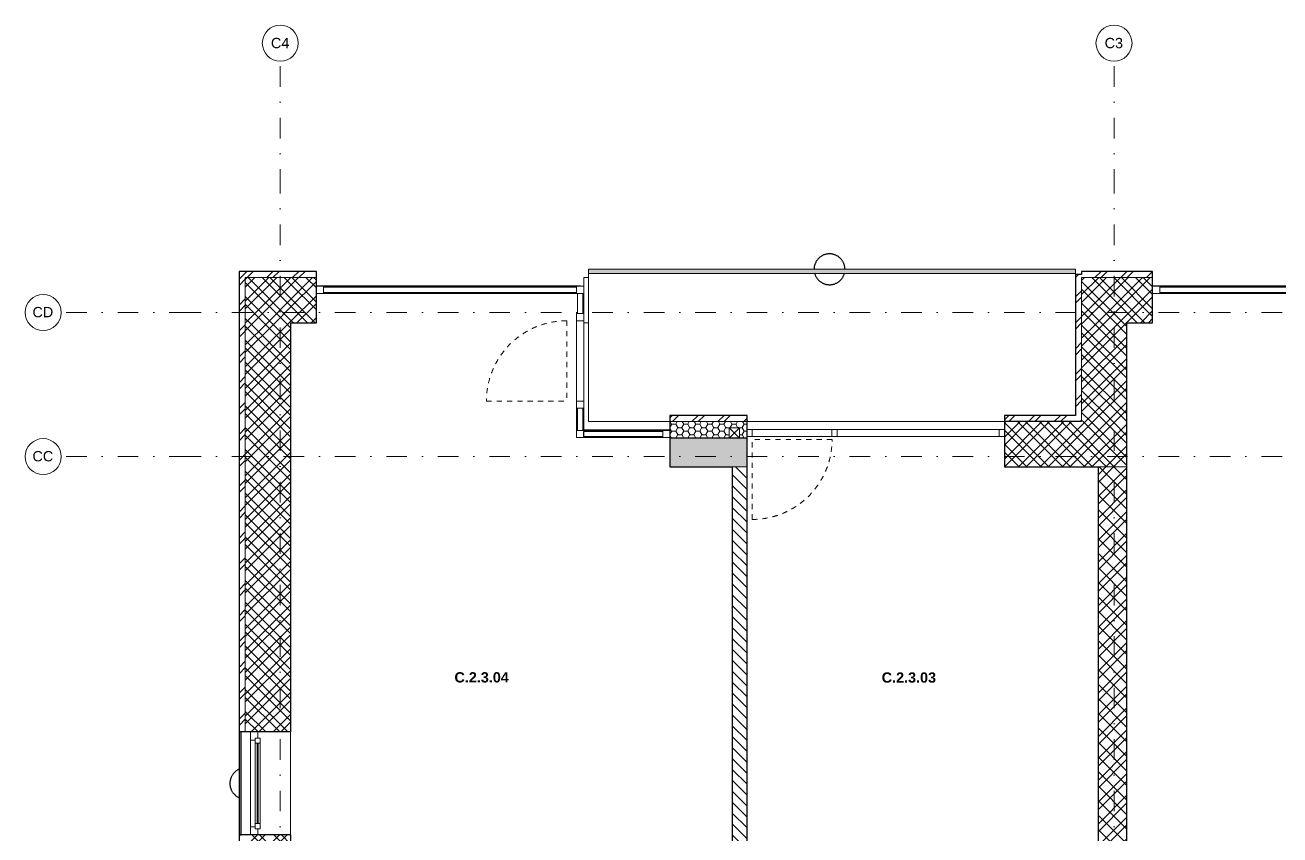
# Model space of a CAD drawing. Header units: millimetres. Extents: x -47415 to 8649, y -7799 to 10440.
# Drawn here: x -47415 to -35223, y 2573 to 10440 of the extents above; entities that cross this region are included whole.
import ezdxf

# ---------------------------------------------------------------- set-up
doc = ezdxf.new("R2010")
doc.units = ezdxf.units.MM
doc.linetypes.add('UDL_2NP$0$HA_Dash_2mm-S1mm', pattern=[100, 50, -50])
doc.linetypes.add('UDL_2NP$0$HA_DashDot_10mm-S3mm', pattern=[500, 200, -150, 0, -150])
doc.layers.add('_UT', color=4, linetype='Continuous')
for name, color, linetype, lineweight in [('UDL_2NP$0$A-AREA-____-IDEN', 252, 'Continuous', 9), ('UDL_2NP$0$A-DOOR-____-OTLN', 252, 'Continuous', 9), ('UDL_2NP$0$A-FLOR-____-OTLN', 252, 'Continuous', 9), ('UDL_2NP$0$A-FLOR-HRAL-MCUT', 252, 'Continuous', 25), ('UDL_2NP$0$A-FLOR-HRAL-OTLN', 252, 'Continuous', 9), ('UDL_2NP$0$A-GENM-____-OTLN', 252, 'Continuous', 9), ('UDL_2NP$0$A-GLAZ-____-MCUT', 252, 'Continuous', 5), ('UDL_2NP$0$A-GLAZ-____-OTLN', 252, 'Continuous', 5), ('UDL_2NP$0$A-GLAZ-CURT-MCUT', 252, 'Continuous', 5), ('UDL_2NP$0$A-GLAZ-CURT-OTLN', 252, 'Continuous', 5), ('UDL_2NP$0$A-GLAZ-CWMG-MCUT', 252, 'Continuous', 5), ('UDL_2NP$0$A-GLAZ-CWMG-OTLN', 252, 'Continuous', 5), ('UDL_2NP$0$A-WALL-____-MCUT', 252, 'Continuous', 9), ('UDL_2NP$0$A-WALL-____-OTLN', 252, 'Continuous', 9), ('UDL_2NP$0$A-WALL-____-PATT', 252, 'Continuous', 25), ('UDL_2NP$0$I-WALL-____-MCUT', 252, 'Continuous', 25), ('UDL_2NP$0$M-HVAC-DUCT-OTLN', 252, 'Continuous', 9), ('UDL_2NP$0$S-GRID-____-IDEN', 252, 'Continuous', 9), ('UDL_2NP$0$S-GRID-____-OTLN', 252, 'Continuous', 5)]:
    doc.layers.add(name, color=color, linetype=linetype, lineweight=lineweight)
doc.styles.add('UDL_2NP$0$Arial_1', font='arial.ttf', dxfattribs={"height": 100})
doc.styles.add('UDL_2NP$0$Arial_B', font='arialbd.ttf', dxfattribs={"height": 100})
pattern_1 = [(45, (0, 0), (-106.066, 106.066), []), (45, (75, 0), (-106.066, 106.066), []), (315, (0, 0), (106.066, 106.066), []), (315, (75, 0), (106.066, 106.066), [])]
pattern_2 = [(45, (0, 0), (-125.7236, 125.7236), []), (45, (0, 190.5), (-125.7236, 125.7236), [])]

# ---------------------------------------------------------------- blocks, each defined once
blk = doc.blocks.new('UDL_2NP$0$HA_WD_SinglePanel - 1000x2100-1386678-UDL_2NP-C')
at = {"layer": 'UDL_2NP$0$A-GLAZ-____-MCUT'}
for p, q in [((-500, -100), (-440, -100)), ((-440, -75), (-440, -125)), ((-390, -75), (-440, -75)), ((-390, -125), (-390, -75)), ((390, -95), (-390, -95)), ((390, -105), (-390, -105)), ((390, -75), (390, -125)), ((440, -75), (390, -75)), ((440, -125), (440, -75)), ((440, -100), (500, -100)), ((-420, -170), (-500, -170)), ((-440, -125), (-390, -125)), ((-420, -125), (-420, -170)), ((390, -125), (440, -125)), ((420, -170), (420, -125)), ((500, -170), (420, -170))]:
    blk.add_line(p, q, dxfattribs=at)
at = {"layer": 'UDL_2NP$0$A-GLAZ-____-OTLN'}
for p, q in [((-440, -125), (-440, -75)), ((440, -75), (-440, -75)), ((390, -75), (-390, -75)), ((440, -75), (440, -125)), ((-440, -125), (440, -125)), ((420, -170), (-420, -170)), ((390, -125), (-390, -125))]:
    blk.add_line(p, q, dxfattribs=at)
blk = doc.blocks.new('UDL_2NP$0$System Panel - Glazed_50mm_Offset50-1462224-UDL_2NP-C')
at = {"layer": 'UDL_2NP$0$A-GLAZ-CURT-MCUT'}
for p, q in [((1229, 125), (-1229, 125)), ((-1229, 125), (-1229, 75)), ((1229, 75), (1229, 125)), ((-1229, 75), (1229, 75))]:
    blk.add_line(p, q, dxfattribs=at)
blk = doc.blocks.new('UDL_2NP$0$Rectangular Mullion - 70x70_Symetric_Offset0-1462222-UDL_2NP-C')
at = {"layer": 'UDL_2NP$0$A-GLAZ-CWMG-OTLN'}
for p, q in [((-42057, 7903), (-44515, 7903)), ((-42057, 7833), (-44515, 7833))]:
    blk.add_line(p, q, dxfattribs=at)
blk = doc.blocks.new('UDL_2NP$0$Rectangular Mullion - 70x70_Symetric_Offset0-1395025-UDL_2NP-C')
at = {"layer": 'UDL_2NP$0$A-GLAZ-CWMG-MCUT'}
for p, q in [((-70, -65), (0, -65)), ((-70, -135), (-70, -65)), ((0, -65), (0, -135)), ((0, -135), (-70, -135))]:
    blk.add_line(p, q, dxfattribs=at)
blk = doc.blocks.new('UDL_2NP$0$Rectangular Mullion - 70x70_Symetric_Offset0-1395026-UDL_2NP-C')
at = {"layer": 'UDL_2NP$0$A-GLAZ-CWMG-MCUT'}
for p, q in [((0, -65), (-70, -65)), ((-70, -65), (-70, -135)), ((0, -135), (0, -65)), ((-70, -135), (0, -135))]:
    blk.add_line(p, q, dxfattribs=at)
blk = doc.blocks.new('UDL_2NP$0$System Panel - Glazed_50mm_Offset50-1502124-UDL_2NP-C')
at = {"layer": 'UDL_2NP$0$A-GLAZ-CURT-MCUT'}
for p, q in [((97.5, 125), (-97.5, 125)), ((-97.5, 125), (-97.5, 75)), ((97.5, 75), (97.5, 125)), ((-97.5, 75), (97.5, 75))]:
    blk.add_line(p, q, dxfattribs=at)
blk = doc.blocks.new('UDL_2NP$0$Rectangular Mullion - 70x70_Symetric_Offset0-1501645-UDL_2NP-C')
at = {"layer": 'UDL_2NP$0$A-GLAZ-CWMG-MCUT'}
for p, q in [((-70, -65), (0, -65)), ((-70, -135), (-70, -65)), ((0, -65), (0, -135)), ((0, -135), (-70, -135))]:
    blk.add_line(p, q, dxfattribs=at)
blk = doc.blocks.new('UDL_2NP$0$System Panel - Glazed_50mm_Offset50-1462218-UDL_2NP-C')
at = {"layer": 'UDL_2NP$0$A-GLAZ-CURT-MCUT'}
for p, q in [((384, 125), (-384, 125)), ((-384, 125), (-384, 75)), ((384, 75), (384, 125)), ((-384, 75), (384, 75))]:
    blk.add_line(p, q, dxfattribs=at)
blk = doc.blocks.new('UDL_2NP$0$Rectangular Mullion - 70x70_Symetric_Offset0-1462216-UDL_2NP-C')
at = {"layer": 'UDL_2NP$0$A-GLAZ-CWMG-OTLN'}
for p, q in [((-41220, 6503), (-41987, 6503)), ((-41220, 6433), (-41987, 6433))]:
    blk.add_line(p, q, dxfattribs=at)
blk = doc.blocks.new('UDL_2NP$0$System Panel - Glazed_50mm_Offset50-1462386-UDL_2NP-C')
at = {"layer": 'UDL_2NP$0$A-GLAZ-CURT-MCUT'}
for p, q in [((1211, 125), (-1211, 125)), ((-1211, 125), (-1211, 75)), ((1211, 75), (1211, 125)), ((-1211, 75), (1211, 75))]:
    blk.add_line(p, q, dxfattribs=at)
blk = doc.blocks.new('UDL_2NP$0$Rectangular Mullion - 70x70_Symetric_Offset0-1462384-UDL_2NP-C')
at = {"layer": 'UDL_2NP$0$A-GLAZ-CWMG-OTLN'}
for p, q in [((-33967, 7903), (-36390, 7903)), ((-33967, 7833), (-36390, 7833))]:
    blk.add_line(p, q, dxfattribs=at)
blk = doc.blocks.new('UDL_2NP$0$Top Rail Type - Top Rail_Internal_-1462503-UDL_2NP-C')
at = {"layer": 'UDL_2NP$0$A-FLOR-HRAL-OTLN'}
blk.add_hatch(color=256, dxfattribs=at).paths.add_polyline_path([(-37210, 8028), (-37210, 8068), (-41940, 8068), (-41940, 8028), (-38211, 8028)])
for p, q in [((-41940, 8028), (-41940, 8068)), ((-41940, 8068), (-37210, 8068)), ((-37210, 8068), (-37210, 8028)), ((-37210, 8028), (-41940, 8028))]:
    blk.add_line(p, q, dxfattribs=at)
blk = doc.blocks.new('UDL_2NP$0$Top Rail Type - Top Rail_Internal_-V8-UDL_2NP-C')
at = {"layer": 'UDL_2NP$0$A-FLOR-HRAL-OTLN'}
for p, q in [((-41940, 8028), (-41940, 8068)), ((-37210, 8068), (-41940, 8068)), ((-37210, 8028), (-37210, 8068)), ((-37210, 8028), (-41940, 8028))]:
    blk.add_line(p, q, dxfattribs=at)
blk = doc.blocks.new('UDL_2NP$0$Systémový panel - Sklo-1501127-UDL_2NP-C')
at = {"layer": 'UDL_2NP$0$A-GLAZ-CURT-MCUT'}
for p, q in [((787.5, 0), (-787.5, 0)), ((-787.5, 0), (-787.5, -70)), ((787.5, -70), (787.5, 0)), ((-787.5, -70), (787.5, -70))]:
    blk.add_line(p, q, dxfattribs=at)
blk = doc.blocks.new('UDL_2NP$0$Obdélníková příčel - 50x70mm EXT-1501128-UDL_2NP-C')
at = {"layer": 'UDL_2NP$0$A-GLAZ-CWMG-MCUT'}
for p, q in [((-50, 70), (0, 70)), ((-50, 0), (-50, 70)), ((0, 0), (-50, 0)), ((0, 70), (0, 0))]:
    blk.add_line(p, q, dxfattribs=at)
blk = doc.blocks.new('UDL_2NP$0$Obdélníková příčel - 50x70mm EXT-1501129-UDL_2NP-C')
at = {"layer": 'UDL_2NP$0$A-GLAZ-CWMG-MCUT'}
for p, q in [((0, 70), (-50, 70)), ((-50, 70), (-50, 0)), ((-50, 0), (0, 0)), ((0, 0), (0, 70))]:
    blk.add_line(p, q, dxfattribs=at)
blk = doc.blocks.new('UDL_2NP$0$ABMV_CW_Single_Swing_Generic - Ex_Glass_SKLOPNE-1536050-UDL_2NP-C')
at = {"layer": 'UDL_2NP$0$A-DOOR-____-OTLN', "linetype": 'UDL_2NP$0$HA_Dash_2mm-S1mm', "lineweight": 5}
for p in [(387.5, 805), (-387.5, 30)]:
    blk.add_line(p, (387.5, 30), dxfattribs=at)
blk.add_arc((387.5, 30), 775, 90, 180, dxfattribs=at)
blk = doc.blocks.new('UDL_2NP$0$Obdélníková příčel - 50x70mm EXT-1501125-UDL_2NP-C')
at = {"layer": 'UDL_2NP$0$A-GLAZ-CWMG-OTLN'}
for p, q in [((-40350, 6513), (-39575, 6513)), ((-40350, 6443), (-39575, 6443))]:
    blk.add_line(p, q, dxfattribs=at)
blk = doc.blocks.new('UDL_2NP$0$Obdélníková příčel - 50x70mm EXT-1501126-UDL_2NP-C')
at = {"layer": 'UDL_2NP$0$A-GLAZ-CWMG-MCUT'}
for p, q in [((-25, 70), (25, 70)), ((-25, 0), (-25, 70)), ((25, 0), (-25, 0)), ((25, 70), (25, 0))]:
    blk.add_line(p, q, dxfattribs=at)
blk = doc.blocks.new('UDL_2NP$0$ABMV_CW_Single_Swing_Generic - Ex_Glass_SKLOPNE-1536051-UDL_2NP-C')
at = {"layer": 'UDL_2NP$0$A-DOOR-____-OTLN', "linetype": 'UDL_2NP$0$HA_Dash_2mm-S1mm', "lineweight": 5}
for p in [(-390, -30), (390, -810)]:
    blk.add_line(p, (390, -30), dxfattribs=at)
blk.add_arc((390, -30), 780, 180, 270, dxfattribs=at)
blk = doc.blocks.new('UDL_2NP$0$Rectangular Mullion - 70x70_Symetric_Offset0-1502155-UDL_2NP-C')
at = {"layer": 'UDL_2NP$0$A-GLAZ-CWMG-OTLN'}
for p, q in [((-42057, 6788), (-42057, 7568)), ((-41987, 6788), (-41987, 7548))]:
    blk.add_line(p, q, dxfattribs=at)
blk = doc.blocks.new('UDL_2NP$0$Rectangular Mullion - 70x70_Symetric_Offset0-1501643-UDL_2NP-C')
at = {"layer": 'UDL_2NP$0$A-GLAZ-CWMG-MCUT'}
for p, q in [((-35, -65), (35, -65)), ((-35, -135), (-35, -65)), ((35, -65), (35, -135)), ((35, -135), (-35, -135))]:
    blk.add_line(p, q, dxfattribs=at)
blk = doc.blocks.new('UDL_2NP$0$System Panel - Glazed_50mm_Offset50-1502159-UDL_2NP-C')
at = {"layer": 'UDL_2NP$0$A-GLAZ-CURT-MCUT'}
for p, q in [((107.5, 125), (-107.5, 125)), ((-107.5, 125), (-107.5, 75)), ((107.5, 75), (107.5, 125)), ((-107.5, 75), (107.5, 75))]:
    blk.add_line(p, q, dxfattribs=at)
blk = doc.blocks.new('UDL_2NP$0$Rectangular Mullion - 70x70_Symetric_Offset0-1502157-UDL_2NP-C')
at = {"layer": 'UDL_2NP$0$A-GLAZ-CWMG-OTLN'}
for p, q in [((-42057, 6503), (-42057, 6718)), ((-41987, 6503), (-41987, 6718))]:
    blk.add_line(p, q, dxfattribs=at)
blk = doc.blocks.new('UDL_2NP$0$Railing - Railing-1633967-UDL_2NP-C')
at = {"layer": 'UDL_2NP$0$A-FLOR-HRAL-MCUT'}
for p, q in [((-45315, 3573), (-45335, 3573)), ((-45335, 3573), (-45335, 2573)), ((-45315, 2573), (-45315, 3573)), ((-45335, 2573), (-45315, 2573))]:
    blk.add_line(p, q, dxfattribs=at)
blk = doc.blocks.new('UDL_2NP$0$HA_GM_ProductsPlaceholder - LP31 - Prosklenné zábradlí-1640431-UDL_2NP-C')
at = {"layer": 'UDL_2NP$0$A-GENM-____-OTLN', "lineweight": 25, "flags": 128}
for points in [[(-60, 137), (-62, 136), (-68, 134), (-73, 131), (-78, 128), (-83, 125), (-88, 121), (-93, 118), (-98, 114), (-102, 110), (-106, 106), (-111, 101), (-115, 97), (-118, 92), (-122, 87), (-125, 82), (-129, 77), (-132, 72), (-134, 67), (-137, 61), (-139, 56), (-141, 50), (-143, 45), (-145, 39), (-146, 33), (-148, 27), (-148, 21), (-149, 15), (-150, 9), (-150, 3), (-150, 0)], [(-150, 0), (-150, -6), (-150, -12), (-149, -18), (-148, -24), (-147, -30), (-146, -36), (-144, -41), (-142, -47), (-140, -53), (-138, -58), (-136, -64), (-133, -69), (-130, -75), (-127, -80), (-124, -85), (-120, -90), (-117, -94), (-113, -99), (-109, -103), (-105, -108), (-100, -112), (-96, -116), (-91, -119), (-86, -123), (-81, -126), (-76, -129), (-71, -132), (-65, -135), (-60, -137)]]:
    blk.add_lwpolyline(points, dxfattribs=at)
blk = doc.blocks.new('UDL_2NP$0$HA_GM_ProductsPlaceholder - LP30 - Venkovní balkonové zábradlí-1640369-UDL_2NP-C')
at = {"layer": 'UDL_2NP$0$A-GENM-____-OTLN', "lineweight": 25, "flags": 128}
for points in [[(150, 1), (150, 6), (150, 12), (149, 18), (148, 24), (147, 30), (146, 36), (144, 41), (142, 47), (140, 53), (138, 58), (136, 64), (133, 69), (130, 75), (127, 80), (124, 85), (120, 90), (117, 94), (113, 99), (109, 103), (105, 108), (100, 112), (96, 116), (91, 119), (86, 123), (81, 126), (76, 129), (71, 132), (65, 135), (60, 138), (54, 140), (49, 142), (43, 144), (37, 145), (31, 147), (25, 148), (20, 149), (14, 149), (8, 150), (2, 150), (-4, 150), (-10, 150), (-16, 149), (-22, 148), (-28, 147), (-34, 146), (-40, 145), (-46, 143), (-51, 141), (-57, 139), (-62, 136), (-68, 134), (-73, 131), (-78, 128), (-83, 125), (-88, 121), (-93, 118), (-98, 114), (-102, 110), (-106, 106), (-111, 101), (-115, 97), (-118, 92), (-122, 87), (-125, 82), (-129, 77), (-132, 72), (-134, 67), (-137, 61), (-139, 56), (-141, 50), (-143, 45), (-145, 39), (-146, 33), (-148, 27), (-148, 21), (-149, 15), (-150, 9), (-150, 3), (-150, 1)], [(-145, -39), (-144, -41), (-142, -47), (-140, -53), (-138, -58), (-136, -64), (-133, -69), (-130, -75), (-127, -80), (-124, -85), (-120, -90), (-117, -94), (-113, -99), (-109, -103), (-105, -108), (-100, -112), (-96, -116), (-91, -119), (-86, -123), (-81, -126), (-76, -129), (-71, -132), (-65, -135), (-60, -138), (-54, -140), (-49, -142), (-43, -144), (-37, -145), (-31, -147), (-25, -148), (-20, -149), (-14, -149), (-8, -150), (-2, -150), (4, -150), (10, -150), (16, -149), (22, -148), (28, -147), (34, -146), (40, -145), (46, -143), (51, -141), (57, -139), (62, -136), (68, -134), (73, -131), (78, -128), (83, -125), (88, -121), (93, -118), (98, -114), (102, -110), (106, -106), (111, -101), (115, -97), (118, -92), (122, -87), (125, -82), (129, -77), (132, -72), (134, -67), (137, -61), (139, -56), (141, -50), (143, -45), (145, -39)]]:
    blk.add_lwpolyline(points, dxfattribs=at)
blk = doc.blocks.new('UDL_2NP$0$Grid - Radius 3_5mm-353793-UDL_2NP-C')
at = {"layer": 'UDL_2NP$0$S-GRID-____-IDEN'}
blk.add_circle((0, 0), 3.5, dxfattribs=at)
blk = doc.blocks.new('UDL_2NP')
at = {"layer": 'UDL_2NP$0$A-WALL-____-PATT', "lineweight": 5}
h = blk.add_hatch(dxfattribs=at)
h.set_pattern_fill('FP_4', color=256, style=0, pattern_type=2)
h.set_pattern_definition(pattern_2)
h.paths.add_polyline_path([(-45335, -5802), (-45275, -5802), (-45275, -4802), (-45335, -4802), (-45335, -4950)])
h.paths.add_polyline_path([(-45275, -3802), (-45275, -2027), (-45335, -2027), (-45335, -3802)])
h.paths.add_polyline_path([(-45275, -1251), (-45275, 2573), (-45335, 2573), (-45335, -1251)])
h.paths.add_polyline_path([(-45335, 3573), (-45275, 3573), (-45275, 8048), (-45335, 8048), (-45335, 3897)])
h = blk.add_hatch(dxfattribs=at)
h.set_pattern_fill('FP_4', color=256, style=0, pattern_type=2)
h.set_pattern_definition(pattern_2)
h.paths.add_polyline_path([(-44585, 7988), (-44585, 8048), (-45275, 8048), (-45275, 7988), (-44835, 7988)])
h = blk.add_hatch(dxfattribs=at)
h.set_pattern_fill('FP_4', color=256, style=0, pattern_type=2)
h.set_pattern_definition(pattern_2)
h.paths.add_polyline_path([(-36460, 7988), (-36460, 8048), (-37150, 8048), (-37150, 7988), (-36696, 7988)])
h = blk.add_hatch(dxfattribs=at)
h.set_pattern_fill('FP_1', color=256, style=0, pattern_type=2)
h.set_pattern_definition(pattern_1)
h.paths.add_polyline_path([(-45275, 7548), (-44835, 7548), (-44835, 7988), (-45275, 7988)])
h = blk.add_hatch(dxfattribs=at)
h.set_pattern_fill('FP_1', color=256, style=0, pattern_type=2)
h.set_pattern_definition(pattern_1)
h.paths.add_polyline_path([(-44585, 7548), (-44585, 7988), (-44835, 7988), (-44835, 7548)])
h = blk.add_hatch(dxfattribs=at)
h.set_pattern_fill('FP_4', color=256, style=0, pattern_type=2)
h.set_pattern_definition(pattern_2)
h.paths.add_polyline_path([(-37150, 6648), (-37150, 8018), (-37210, 8018), (-37210, 6648)])
h = blk.add_hatch(dxfattribs=at)
h.set_pattern_fill('FP_1', color=256, style=0, pattern_type=2)
h.set_pattern_definition(pattern_1)
h.paths.add_polyline_path([(-37150, 7548), (-36460, 7548), (-36460, 7988), (-37150, 7988)])
h = blk.add_hatch(dxfattribs=at)
h.set_pattern_fill('FP_1', color=256, style=0, pattern_type=2)
h.set_pattern_definition(pattern_1)
h.paths.add_polyline_path([(-45275, -5302), (-44835, -5302), (-44835, -4802), (-45275, -4802), (-45275, -4950)])
h.paths.add_polyline_path([(-45275, -3802), (-44835, -3802), (-44835, -2027), (-45275, -2027), (-45275, -2984)])
h.paths.add_polyline_path([(-45275, -1251), (-44835, -1251), (-44835, 2573), (-45275, 2573), (-45275, -1018)])
h.paths.add_polyline_path([(-45275, 3573), (-44835, 3573), (-44835, 7548), (-45275, 7548), (-45275, 3897)])
h = blk.add_hatch(dxfattribs=at)
h.set_pattern_fill('FP_1', color=256, style=0, pattern_type=2)
h.set_pattern_definition(pattern_1)
h.paths.add_polyline_path([(-36710, 6588), (-36710, 7548), (-37150, 7548), (-37150, 6588)])
h = blk.add_hatch(dxfattribs=at)
h.set_pattern_fill('FP_4', color=256, style=0, pattern_type=2)
h.set_pattern_definition(pattern_2)
h.paths.add_polyline_path([(-37150, 6588), (-37150, 6648), (-37900, 6648), (-37900, 6588)])
h.paths.add_polyline_path([(-41150, 6588), (-40400, 6588), (-40400, 6648), (-41150, 6648)])
h = blk.add_hatch(dxfattribs=at)
h.set_pattern_fill('FP_5', color=256, style=0, pattern_type=2)
h.set_pattern_definition([(0, (0, 0), (58.594, 33.829), [39.062, -78.125]), (120, (0, 0), (-58.593773, 33.829393), [39.062, -78.125]), (60, (0, 0), (0.000227, 67.658393), [0, -78.125, 39.062, 0])])
h.paths.add_polyline_path([(-40575, 6428), (-40400, 6428), (-40400, 6588), (-41150, 6588), (-41150, 6428)])
h.paths.add_polyline_path([(-40575, 6429), (-40575, 6529), (-40475, 6529), (-40475, 6429)])
h = blk.add_hatch(dxfattribs=at)
h.set_pattern_fill('FP_1', color=256, style=0, pattern_type=2)
h.set_pattern_definition(pattern_1)
h.paths.add_polyline_path([(-36710, 6148), (-36710, 6588), (-37900, 6588), (-37900, 6148), (-36990, 6148)])
at = {"layer": 'UDL_2NP$0$A-WALL-____-PATT', "lineweight": 9}
blk.add_hatch(color=256, dxfattribs=at).paths.add_polyline_path([(-40400, 6148), (-40400, 6428), (-41150, 6428), (-41150, 6148), (-40545, 6148)])
at = {"layer": 'UDL_2NP$0$A-WALL-____-PATT', "lineweight": 5}
h = blk.add_hatch(dxfattribs=at)
h.set_pattern_fill('FP_3', color=256, style=0, pattern_type=2)
h.set_pattern_definition([(135, (0, 0), (-53.03301, -53.03301), [])])
h.paths.add_polyline_path([(-40545, 1768), (-40400, 1768), (-40400, 6148), (-40545, 6148), (-40545, 2914)])
h = blk.add_hatch(dxfattribs=at)
h.set_pattern_fill('FP_2', color=256, style=0, pattern_type=2)
h.set_pattern_definition([(45, (0, 0), (-106.066, 106.066), []), (45, (75, 0), (-106.066, 106.066), []), (315, (0, 0), (70.71068, 70.71068), [])])
h.paths.add_polyline_path([(-36990, -477), (-36710, -477), (-36710, 6148), (-36990, 6148), (-36990, -35)])
at = {"layer": 'UDL_2NP$0$A-FLOR-____-OTLN'}
for p, q in [((-41940, 8028), (-41940, 7988)), ((-37210, 8018), (-37210, 8028)), ((-42020, 7908), (-44585, 7908)), ((-42020, 7903), (-42020, 7908)), ((-33945, 7908), (-36460, 7908)), ((-41940, 7548), (-41940, 6588)), ((-41940, 6588), (-41150, 6588)), ((-40400, 6588), (-37900, 6588)), ((-41150, 6508), (-41987, 6508))]:
    blk.add_line(p, q, dxfattribs=at)
at = {"layer": 'UDL_2NP$0$A-WALL-____-MCUT'}
for p, q in [((-44585, 7988), (-45275, 7988)), ((-45275, 7988), (-45275, 3573)), ((-36460, 7988), (-37150, 7988)), ((-37150, 6588), (-37150, 7988)), ((-41150, 6588), (-40400, 6588)), ((-40400, 6148), (-40545, 6148)), ((-36710, 6148), (-36990, 6148))]:
    blk.add_line(p, q, dxfattribs=at)
at = {"layer": 'UDL_2NP$0$A-WALL-____-MCUT', "lineweight": 25}
for p, q in [((-44585, 7548), (-44585, 7988)), ((-36460, 7548), (-36460, 7988)), ((-44835, 7548), (-44835, 3573)), ((-44835, 7548), (-44585, 7548)), ((-36710, 7548), (-36460, 7548)), ((-36710, 6148), (-36710, 7548)), ((-41150, 6588), (-41150, 6428)), ((-40400, 6428), (-40400, 6588)), ((-37150, 6588), (-37900, 6588)), ((-37900, 6588), (-37900, 6148)), ((-37900, 6148), (-36990, 6148)), ((-44835, 3573), (-45275, 3573)), ((-44835, 2573), (-45275, 2573)), ((-44835, 2573), (-44835, 168))]:
    blk.add_line(p, q, dxfattribs=at)
at = {"layer": 'UDL_2NP$0$A-WALL-____-OTLN'}
for p, q in [((-41987, 7988), (-41940, 7988)), ((-41987, 7903), (-41987, 7988)), ((-41940, 7548), (-41940, 7988)), ((-41987, 7638), (-41987, 7833)), ((-41987, 7548), (-41987, 7568)), ((-41940, 7548), (-41987, 7548)), ((-44835, 3573), (-44835, 2573))]:
    blk.add_line(p, q, dxfattribs=at)
at = {"layer": 'UDL_2NP$0$I-WALL-____-MCUT'}
for p, q in [((-45335, 8048), (-45335, 3573)), ((-44585, 8048), (-45335, 8048)), ((-44585, 7988), (-44585, 8048)), ((-36460, 8048), (-37150, 8048)), ((-37150, 8048), (-37150, 8018)), ((-36460, 7988), (-36460, 8048)), ((-37150, 8018), (-37210, 8018)), ((-37210, 8018), (-37210, 6648)), ((-40400, 6648), (-41150, 6648)), ((-41150, 6648), (-41150, 6588)), ((-40400, 6588), (-40400, 6648)), ((-37210, 6648), (-37900, 6648)), ((-37900, 6648), (-37900, 6588)), ((-40400, 6428), (-41150, 6428)), ((-41150, 6428), (-41150, 6148)), ((-40400, 1768), (-40400, 6428)), ((-41150, 6148), (-40545, 6148)), ((-40545, 6148), (-40545, 1768)), ((-36990, 6148), (-36990, 1768)), ((-36710, 253), (-36710, 6148)), ((-45275, 3573), (-45335, 3573)), ((-45275, 2573), (-45335, 2573)), ((-45335, 2573), (-45335, -1332))]:
    blk.add_line(p, q, dxfattribs=at)
at = {"layer": 'UDL_2NP$0$M-HVAC-DUCT-OTLN', "lineweight": 5}
for p, q in [((-40475, 6429), (-40575, 6529)), ((-40475, 6529), (-40575, 6429)), ((-40575, 6529), (-40475, 6529)), ((-40575, 6429), (-40575, 6529)), ((-40475, 6529), (-40475, 6429)), ((-40475, 6429), (-40575, 6429))]:
    blk.add_line(p, q, dxfattribs=at)
at = {"layer": 'UDL_2NP$0$S-GRID-____-OTLN', "linetype": 'UDL_2NP$0$HA_DashDot_10mm-S3mm', "lineweight": 9}
for p, q in [((-44935, 8840), (-44935, 10090)), ((-36835, 8840), (-36835, 10090)), ((-44935, -6199), (-44935, 8840)), ((-36835, -6199), (-36835, 8840)), ((-45815, 7648), (-47065, 7648)), ((-22200, 7648), (-45815, 7648)), ((-45815, 6248), (-47065, 6248)), ((-22200, 6248), (-45815, 6248))]:
    blk.add_line(p, q, dxfattribs=at)
at = {"layer": 'UDL_2NP$0$A-DOOR-____-OTLN'}
for name, p, rotation in [('UDL_2NP$0$ABMV_CW_Single_Swing_Generic - Ex_Glass_SKLOPNE-1536051-UDL_2NP-C', (-42122, 7178), 269.9999999999996), ('UDL_2NP$0$ABMV_CW_Single_Swing_Generic - Ex_Glass_SKLOPNE-1536050-UDL_2NP-C', (-39962, 6443), 180)]:
    blk.add_blockref(name, p, dxfattribs=dict(at, rotation=rotation))
at = {"layer": 'UDL_2NP$0$A-FLOR-HRAL-OTLN'}
for name in ['UDL_2NP$0$Top Rail Type - Top Rail_Internal_-1462503-UDL_2NP-C', 'UDL_2NP$0$Top Rail Type - Top Rail_Internal_-V8-UDL_2NP-C', 'UDL_2NP$0$Railing - Railing-1633967-UDL_2NP-C']:
    blk.add_blockref(name, (0, 0), dxfattribs=at)
at = {"layer": 'UDL_2NP$0$A-GENM-____-OTLN'}
for name, p in [('UDL_2NP$0$HA_GM_ProductsPlaceholder - LP30 - Venkovní balkonové zábradlí-1640369-UDL_2NP-C', (-39599, 8068)), ('UDL_2NP$0$HA_GM_ProductsPlaceholder - LP31 - Prosklenné zábradlí-1640431-UDL_2NP-C', (-45275, 3073))]:
    blk.add_blockref(name, p, dxfattribs=at)
at = {"layer": 'UDL_2NP$0$A-GLAZ-____-OTLN', "rotation": 269.9999999999999}
blk.add_blockref('UDL_2NP$0$HA_WD_SinglePanel - 1000x2100-1386678-UDL_2NP-C', (-45055, 3073), dxfattribs=at)
at = {"layer": 'UDL_2NP$0$A-GLAZ-CURT-OTLN'}
for name, p in [('UDL_2NP$0$System Panel - Glazed_50mm_Offset50-1462224-UDL_2NP-C', (-43286, 7768)), ('UDL_2NP$0$System Panel - Glazed_50mm_Offset50-1462386-UDL_2NP-C', (-35179, 7768)), ('UDL_2NP$0$System Panel - Glazed_50mm_Offset50-1462218-UDL_2NP-C', (-41604, 6368))]:
    blk.add_blockref(name, p, dxfattribs=at)
for name, p, rotation in [('UDL_2NP$0$System Panel - Glazed_50mm_Offset50-1502124-UDL_2NP-C', (-42122, 7736), 269.9999999999996), ('UDL_2NP$0$System Panel - Glazed_50mm_Offset50-1502159-UDL_2NP-C', (-42122, 6611), 269.9999999999996), ('UDL_2NP$0$Systémový panel - Sklo-1501127-UDL_2NP-C', (-38737, 6443), 180)]:
    blk.add_blockref(name, p, dxfattribs=dict(at, rotation=rotation))
at = {"layer": 'UDL_2NP$0$A-GLAZ-CWMG-OTLN', "rotation": 180}
for p in [(-44585, 7768), (-36460, 7768)]:
    blk.add_blockref('UDL_2NP$0$Rectangular Mullion - 70x70_Symetric_Offset0-1395026-UDL_2NP-C', p, dxfattribs=at)
at = {"layer": 'UDL_2NP$0$A-GLAZ-CWMG-OTLN'}
for name, p in [('UDL_2NP$0$Rectangular Mullion - 70x70_Symetric_Offset0-1462222-UDL_2NP-C', (0, 0)), ('UDL_2NP$0$Rectangular Mullion - 70x70_Symetric_Offset0-1462384-UDL_2NP-C', (0, 0)), ('UDL_2NP$0$Rectangular Mullion - 70x70_Symetric_Offset0-1502155-UDL_2NP-C', (0, 0)), ('UDL_2NP$0$Rectangular Mullion - 70x70_Symetric_Offset0-1502157-UDL_2NP-C', (0, 0)), ('UDL_2NP$0$Rectangular Mullion - 70x70_Symetric_Offset0-1462216-UDL_2NP-C', (0, 0)), ('UDL_2NP$0$Obdélníková příčel - 50x70mm EXT-1501125-UDL_2NP-C', (0, 0)), ('UDL_2NP$0$Obdélníková příčel - 50x70mm EXT-1501129-UDL_2NP-C', (-37900, 6443))]:
    blk.add_blockref(name, p, dxfattribs=at)
at = {"layer": 'UDL_2NP$0$A-GLAZ-CWMG-OTLN', "extrusion": (0, 0, -1)}
for name, p, rotation in [('UDL_2NP$0$Rectangular Mullion - 70x70_Symetric_Offset0-1395025-UDL_2NP-C', (41987, 7768), 180), ('UDL_2NP$0$Rectangular Mullion - 70x70_Symetric_Offset0-1501643-UDL_2NP-C', (42122, 7603), 270.0000000000004), ('UDL_2NP$0$Rectangular Mullion - 70x70_Symetric_Offset0-1501643-UDL_2NP-C', (42122, 6753), 270.0000000000004), ('UDL_2NP$0$Rectangular Mullion - 70x70_Symetric_Offset0-1501645-UDL_2NP-C', (42122, 6433), 270.0000000000004), ('UDL_2NP$0$Rectangular Mullion - 70x70_Symetric_Offset0-1395025-UDL_2NP-C', (41150, 6368), 180)]:
    blk.add_blockref(name, p, dxfattribs=dict(at, rotation=rotation))
for name, p in [('UDL_2NP$0$Obdélníková příčel - 50x70mm EXT-1501128-UDL_2NP-C', (40400, 6443)), ('UDL_2NP$0$Obdélníková příčel - 50x70mm EXT-1501126-UDL_2NP-C', (39550, 6443))]:
    blk.add_blockref(name, p, dxfattribs=at)
at = {"layer": 'UDL_2NP$0$S-GRID-____-IDEN', "xscale": 49.99999999999998, "yscale": 49.99999999999998, "zscale": 49.99999999999998}
for p in [(-44935, 10265), (-36835, 10265)]:
    blk.add_blockref('UDL_2NP$0$Grid - Radius 3_5mm-353793-UDL_2NP-C', p, dxfattribs=at)
at = {"layer": 'UDL_2NP$0$S-GRID-____-IDEN', "xscale": 49.99999999999998, "yscale": 49.99999999999998, "zscale": 49.99999999999998, "rotation": 90}
for p in [(-47240, 7648), (-47240, 6248)]:
    blk.add_blockref('UDL_2NP$0$Grid - Radius 3_5mm-353793-UDL_2NP-C', p, dxfattribs=at)
at = {"layer": 'UDL_2NP$0$A-AREA-____-IDEN', "lineweight": 5, "char_height": 100, "width": 653.38, "attachment_point": 1, "style": 'UDL_2NP$0$Arial_B'}
for s, insert in [('C.2.3.04', (-43243, 4154)), ('C.2.3.03', (-39092, 4152))]:
    blk.add_mtext(s, dxfattribs=dict(at, insert=insert))
at = {"layer": 'UDL_2NP$0$S-GRID-____-IDEN', "lineweight": 5, "char_height": 100, "attachment_point": 1, "style": 'UDL_2NP$0$Arial_1'}
for s, insert, width in [('C4', (-45026, 10316), 220.46), ('C3', (-36926, 10316), 220.46), ('CD', (-47343, 7702), 248.52), ('CC', (-47343, 6302), 248.52)]:
    blk.add_mtext(s, dxfattribs=dict(at, insert=insert, width=width))

msp = doc.modelspace()

# ---------------------------------------------------------------- block references
at = {"layer": '_UT'}
msp.add_blockref('UDL_2NP', (0, 0), dxfattribs=at)

doc.saveas('drawing.dxf')
